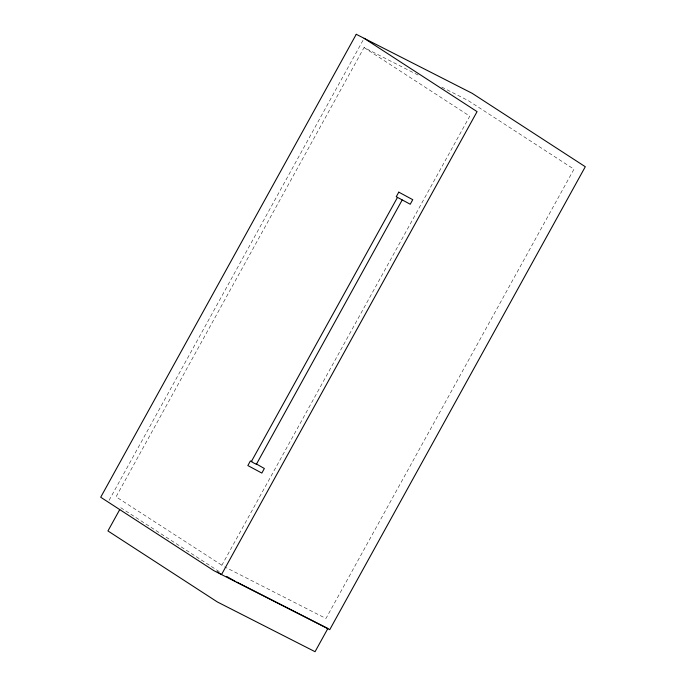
<?xml version="1.0" encoding="UTF-8"?>
<svg xmlns="http://www.w3.org/2000/svg" width="686" height="686" viewBox="0 0 686 686"><rect width="100%" height="100%" fill="white"/><g stroke="black" fill="none" stroke-linecap="round" stroke-linejoin="round"><path stroke-width="0.51" stroke-dasharray="3.43 2.57" d="M109.083 500.3L363.606 39.239M418.048 75.04L364.06 47.548L116.054 496.81L223.662 566.379M221.767 565.418L469.773 116.148L364.06 47.548M441.733 87.096L468.255 100.602L573.976 169.202L325.961 618.472L224.614 566.859M120.77 507.709L221.235 572.904"/><path stroke-width="1.03" d="M119.75 509.569L107.942 530.947L217.376 601.965L315.054 651.7L327.882 628.462L236.841 582.105M397.52 197.345L251.359 461.549L253.554 462.904L256.375 464.293L402.202 199.96M251.822 461.618L250.381 460.975L247.852 465.554L261.838 473.074L264.35 468.512L256.23 463.865M364.12 38.305L472.148 93.305L585.295 166.732L329.743 629.671L221.707 574.662L217.222 571.747M234.946 581.136L226.612 576.394M356.257 34.3L100.705 497.239L213.852 570.658L221.518 574.559L477.07 111.629L363.923 38.202L356.257 34.3M398.763 192.166L396.251 196.719L410.237 204.239L412.758 199.686L398.789 192.14"/></g></svg>
